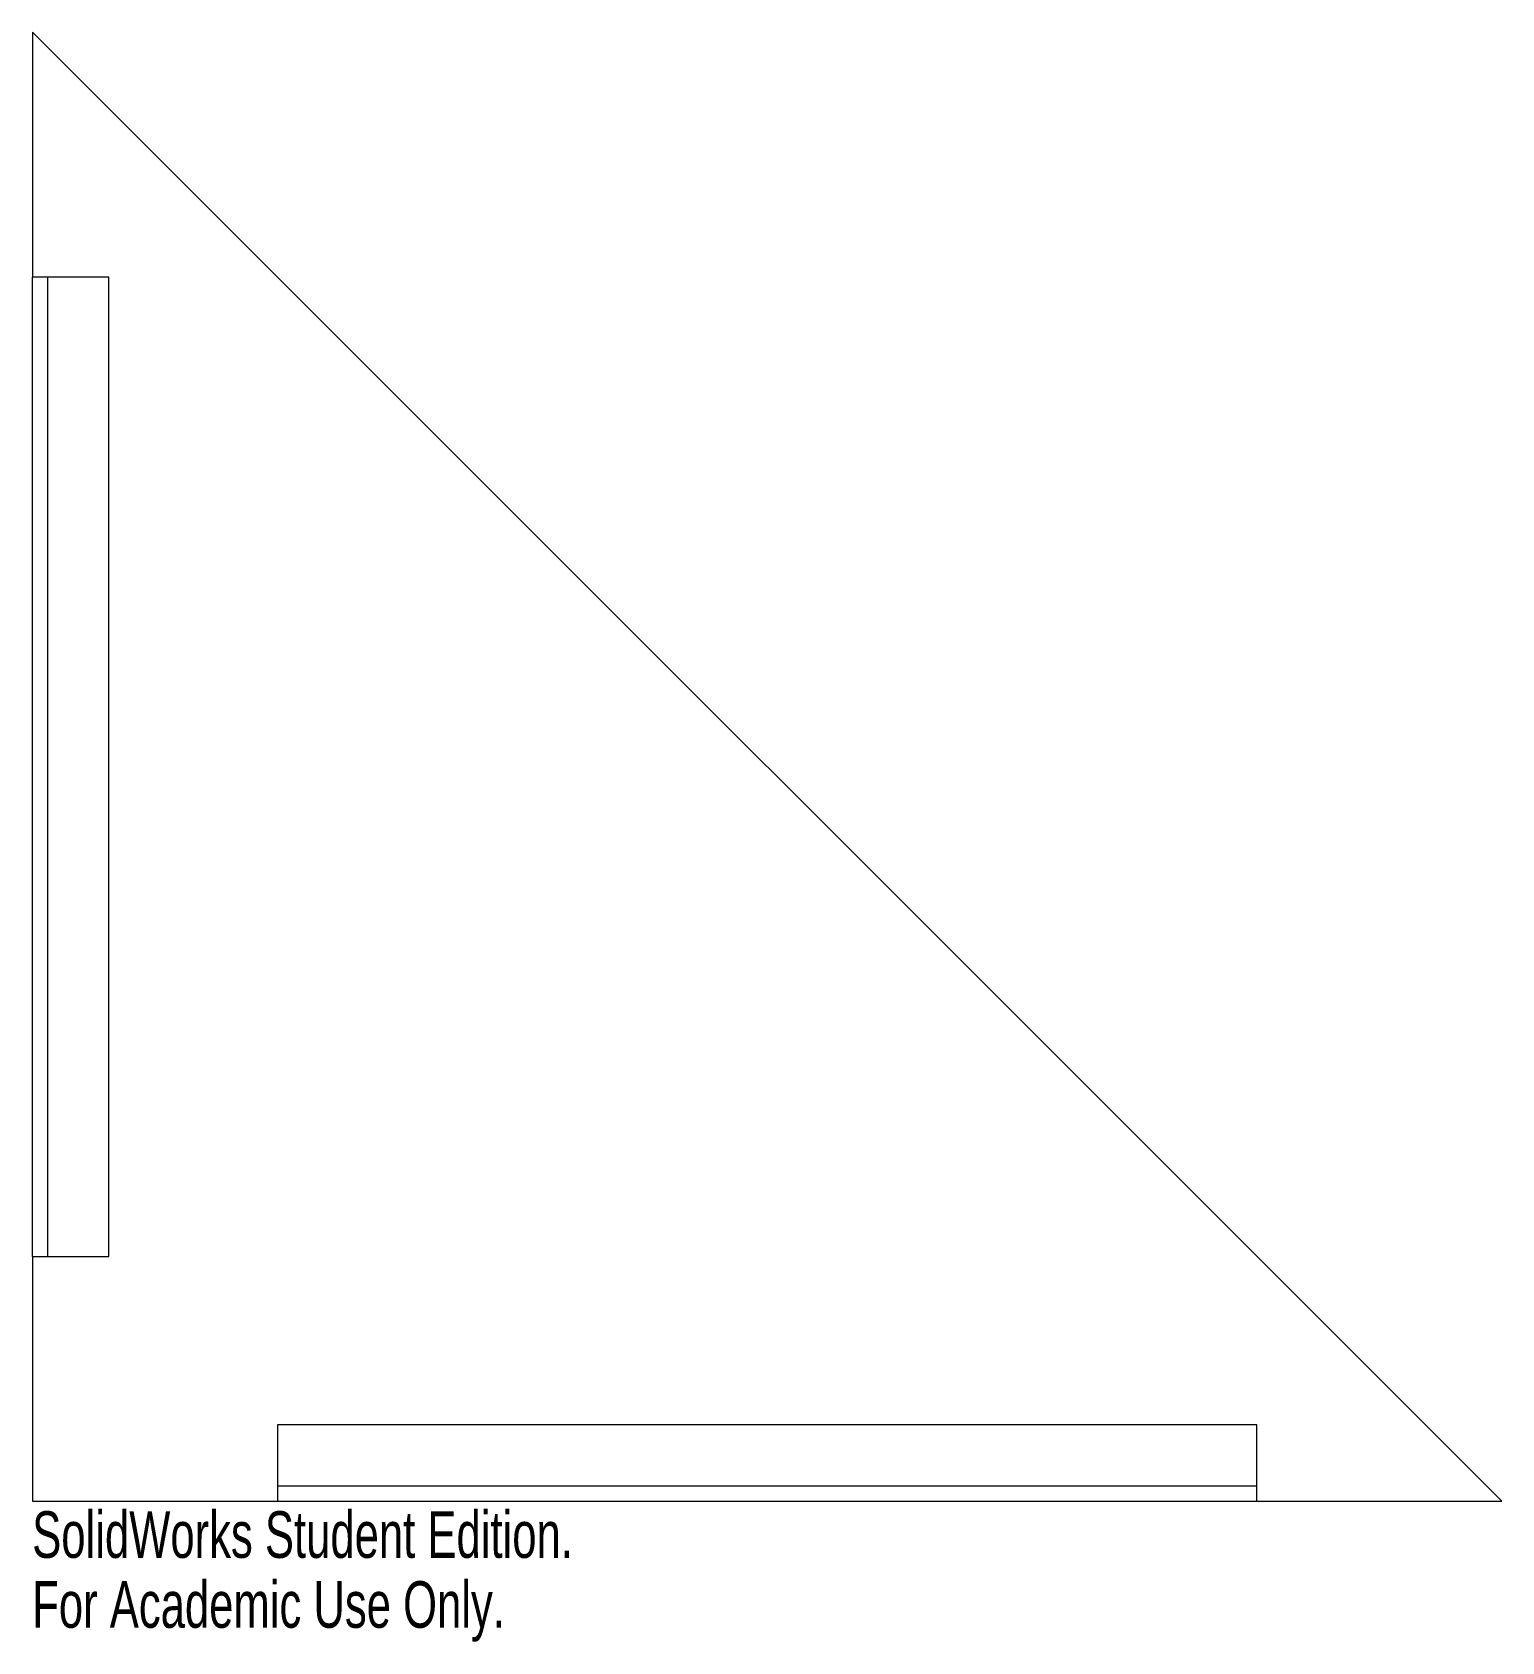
# Model space of a CAD drawing. Header units: inches. Extents: x 0 to 6, y -1.87 to 4.7.
import ezdxf

# ---------------------------------------------------------------- set-up
doc = ezdxf.new("R2010")
doc.units = ezdxf.units.IN
doc.header["$MEASUREMENT"] = 0
doc.styles.add('SLDTEXTSTYLE0', font='TXT', dxfattribs={"width": 0.7})

msp = doc.modelspace()

# ---------------------------------------------------------------- linework, layer by layer
at = {"color": 7, "linetype": 'Continuous', "lineweight": 15}
for p, q in [((0, 4.704), (0, 3.704)), ((6, -1.296), (0, 4.704)), ((-0.001, 3.704), (-0.001, -0.296)), ((0.3115, 3.704), (-0.001, 3.704)), ((0.0615, 3.704), (0.0615, -0.296)), ((0.3115, -0.296), (0.3115, 3.704)), ((-0.001, -0.296), (0.3115, -0.296)), ((0, -0.296), (0, -1.296)), ((1, -0.9845), (1, -1.297)), ((5, -0.9845), (1, -0.9845)), ((5, -1.297), (5, -0.9845)), ((5, -1.2345), (1, -1.2345)), ((0, -1.296), (1, -1.296)), ((5, -1.297), (1, -1.297)), ((5, -1.296), (6, -1.296))]:
    msp.add_line(p, q, dxfattribs=at)

# ---------------------------------------------------------------- texts
at = {"color": 7, "linetype": 'Continuous', "char_height": 0.1903, "attachment_point": 1, "style": 'SLDTEXTSTYLE0'}
for s, insert in [('SolidWorks Student Edition.', (-0.001, -1.3371)), ('For Academic Use Only.', (-0.001, -1.6226))]:
    msp.add_mtext(s, dxfattribs=dict(at, insert=insert))

doc.saveas('drawing.dxf')
